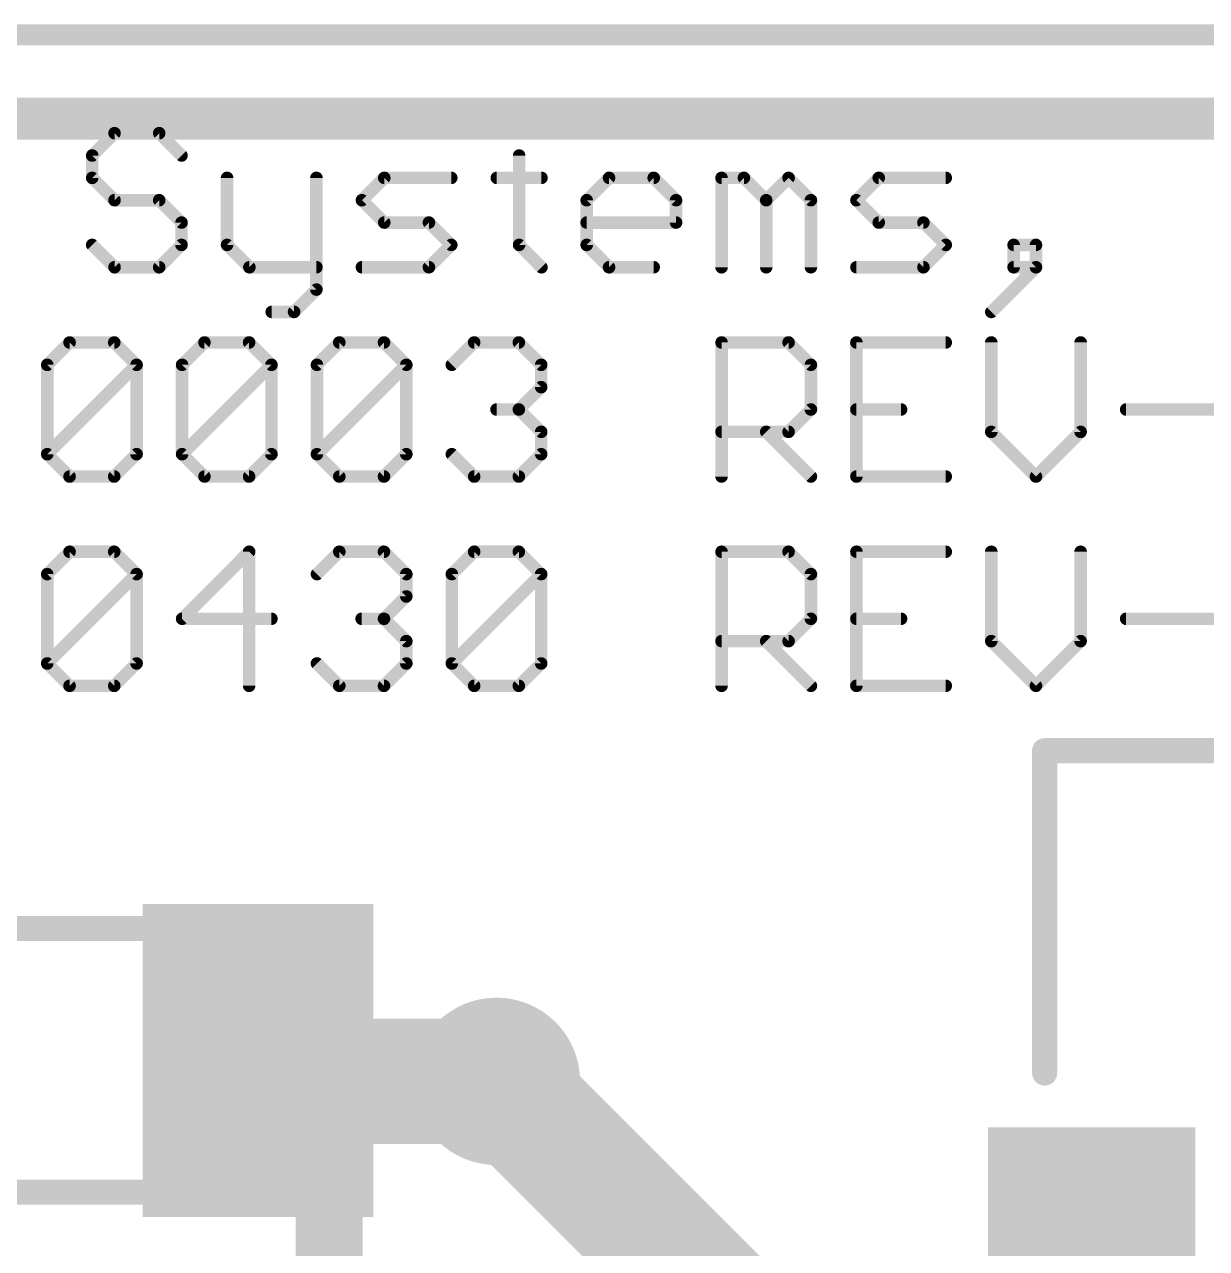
# Model space of a CAD drawing. Extents: x -19 to 124, y 0 to 88.
# Drawn here: x 22.79 to 29.96, y 75.19 to 82.61 of the extents above; entities that cross this region are included whole.
import ezdxf

# ---------------------------------------------------------------- set-up
doc = ezdxf.new("R2010")
doc.units = 0
for name, color, linetype in [('1', 12, 'CONTINUOUS'), ('18', 110, 'CONTINUOUS'), ('2', 110, 'CONTINUOUS'), ('20', 53, 'CONTINUOUS'), ('21', 253, 'CONTINUOUS'), ('25', 253, 'CONTINUOUS')]:
    doc.layers.add(name, color=color, linetype=linetype)

# ---------------------------------------------------------------- blocks, each defined once
blk = doc.blocks.new('RECT')
blk.add_solid([(-0.5, -0.5), (0.5, -0.5), (-0.5, 0.5), (0.5, 0.5)])
blk = doc.blocks.new('ROUNDV')
at = {"const_width": 0.5}
blk.add_lwpolyline([(0, -0.25, 1), (0, 0.25, 1), (0, -0.25)], format="xyb", dxfattribs=at)

msp = doc.modelspace()

# ---------------------------------------------------------------- linework, layer by layer
at = {"layer": '1'}
for points, const_width in [([(24.511, 75.895), (24.511, 76.2)], 0.762), ([(24.511, 76.2), (25.654, 76.2)], 0.762), ([(24.511, 75.895), (24.206, 76.327)], 0.254), ([(24.638, 75.692), (24.511, 75.895)], 0.4064), ([(24.638, 74.295), (24.638, 75.692)], 0.4064)]:
    msp.add_lwpolyline(points, dxfattribs=dict(at, const_width=const_width))
for points, const_width in [([(24.7015, 76.2, 1), (24.3205, 76.2)], 0.381), ([(24.511, 76.3905, 1), (24.511, 76.0095)], 0.381), ([(25.654, 76.0095, 1), (25.654, 76.3905)], 0.381), ([(24.2579, 76.3636, 1), (24.1541, 76.2904)], 0.127), ([(24.3205, 75.895, 1), (24.7015, 75.895)], 0.381), ([(24.5971, 75.9489, 1), (24.4249, 75.8411)], 0.2032), ([(24.4591, 75.8584, 1), (24.5629, 75.9316)], 0.127), ([(24.7396, 75.692, 1), (24.5364, 75.692)], 0.2032), ([(24.5519, 75.6381, 1), (24.7241, 75.7459)], 0.2032)]:
    msp.add_lwpolyline(points, format="xyb", dxfattribs=dict(at, const_width=const_width))
at = {"layer": '2'}
for points, const_width in [([(101.092, 82.042), (0.508, 82.042)], 0.254), ([(29.1084, 72.7456), (25.654, 76.2)], 0.762)]:
    msp.add_lwpolyline(points, dxfattribs=dict(at, const_width=const_width))
at = {"layer": '2', "const_width": 0.381}
msp.add_lwpolyline([(25.7887, 76.3347, 1), (25.5193, 76.0653)], format="xyb", dxfattribs=at)
at = {"layer": '20', "const_width": 0.127}
msp.add_lwpolyline([(101.6, 82.55), (0, 82.55)], dxfattribs=at)
at = {"layer": '21', "const_width": 0.1524}
for points in [[(36.8046, 78.2066), (28.9814, 78.2066)], [(28.9814, 78.2066), (28.9814, 76.2508)], [(24.206, 77.127), (21.006, 77.127)], [(21.006, 75.527), (24.206, 75.527)]]:
    msp.add_lwpolyline(points, dxfattribs=at)
at = {"layer": '21', "const_width": 0.0762}
for points in [[(28.9814, 78.2447, 1), (28.9814, 78.1685)], [(29.0195, 78.2066, 1), (28.9433, 78.2066)], [(24.206, 77.0889, 1), (24.206, 77.1651)], [(28.9433, 76.2508, 1), (29.0195, 76.2508)], [(24.206, 75.4889, 1), (24.206, 75.5651)]]:
    msp.add_lwpolyline(points, format="xyb", dxfattribs=at)
at = {"layer": '25', "const_width": 0.0762}
for points in [[(23.336, 81.9538), (23.2005, 81.8182)], [(23.6072, 81.9538), (23.336, 81.9538)], [(23.7428, 81.8182), (23.6072, 81.9538)], [(23.2005, 81.8182), (23.2005, 81.6826)], [(25.7918, 81.8182), (25.7918, 81.2759)], [(23.2005, 81.6826), (23.336, 81.547)], [(24.019, 81.6826), (24.019, 81.2759)], [(24.5614, 81.6826), (24.5614, 81.0047)], [(24.8376, 81.547), (24.9732, 81.6826)], [(24.9732, 81.6826), (25.3799, 81.6826)], [(25.6562, 81.6826), (25.9273, 81.6826)], [(26.2019, 81.547), (26.3375, 81.6826)], [(26.3375, 81.6826), (26.6087, 81.6826)], [(26.6087, 81.6826), (26.7442, 81.547)], [(27.0205, 81.1403), (27.0205, 81.6826)], [(27.0205, 81.6826), (27.1561, 81.6826)], [(27.1561, 81.6826), (27.2916, 81.547)], [(27.2916, 81.547), (27.4272, 81.6826)], [(27.4272, 81.6826), (27.5628, 81.547)], [(27.8391, 81.547), (27.9746, 81.6826)], [(27.9746, 81.6826), (28.3814, 81.6826)], [(23.336, 81.547), (23.6072, 81.547)], [(23.6072, 81.547), (23.7428, 81.4115)], [(24.9732, 81.4115), (24.8376, 81.547)], [(26.2019, 81.2759), (26.2019, 81.547)], [(26.7442, 81.547), (26.7442, 81.4115)], [(27.2916, 81.547), (27.2916, 81.1403)], [(27.5628, 81.547), (27.5628, 81.1403)], [(27.9746, 81.4115), (27.8391, 81.547)], [(23.7428, 81.4115), (23.7428, 81.2759)], [(25.2444, 81.4115), (24.9732, 81.4115)], [(25.3799, 81.2759), (25.2444, 81.4115)], [(26.7442, 81.4115), (26.2019, 81.4115)], [(28.2458, 81.4115), (27.9746, 81.4115)], [(28.3814, 81.2759), (28.2458, 81.4115)], [(23.336, 81.1403), (23.2005, 81.2759)], [(23.7428, 81.2759), (23.6072, 81.1403)], [(24.019, 81.2759), (24.1546, 81.1403)], [(25.2444, 81.1403), (25.3799, 81.2759)], [(25.7918, 81.2759), (25.9273, 81.1403)], [(26.3375, 81.1403), (26.2019, 81.2759)], [(28.2458, 81.1403), (28.3814, 81.2759)], [(28.9288, 81.2759), (28.7932, 81.2759)], [(28.7932, 81.2759), (28.7932, 81.1403)], [(28.9288, 81.1403), (28.9288, 81.2759)], [(23.6072, 81.1403), (23.336, 81.1403)], [(24.1546, 81.1403), (24.5614, 81.1403)], [(24.8376, 81.1403), (25.2444, 81.1403)], [(26.6087, 81.1403), (26.3375, 81.1403)], [(27.8391, 81.1403), (28.2458, 81.1403)], [(28.6576, 80.8691), (28.9288, 81.1403)], [(28.7932, 81.1403), (28.9288, 81.1403)], [(24.5614, 81.0047), (24.4258, 80.8691)], [(24.4258, 80.8691), (24.2902, 80.8691)], [(22.9276, 80.5482), (23.0632, 80.6838)], [(23.0632, 80.6838), (23.3343, 80.6838)], [(23.3343, 80.6838), (23.4699, 80.5482)], [(23.7462, 80.5482), (23.8818, 80.6838)], [(23.8818, 80.6838), (24.1529, 80.6838)], [(24.1529, 80.6838), (24.2885, 80.5482)], [(24.5647, 80.5482), (24.7003, 80.6838)], [(24.7003, 80.6838), (24.9715, 80.6838)], [(24.9715, 80.6838), (25.1071, 80.5482)], [(25.3833, 80.5482), (25.5189, 80.6838)], [(25.5189, 80.6838), (25.7901, 80.6838)], [(25.7901, 80.6838), (25.9257, 80.5482)], [(27.0205, 79.8703), (27.0205, 80.6838)], [(27.0205, 80.6838), (27.4272, 80.6838)], [(27.4272, 80.6838), (27.5628, 80.5482)], [(28.3814, 80.6838), (27.8391, 80.6838)], [(27.8391, 80.6838), (27.8391, 79.8703)], [(28.6576, 80.6838), (28.6576, 80.1415)], [(29.2, 80.1415), (29.2, 80.6838)], [(22.9276, 80.0059), (22.9276, 80.5482)], [(22.9276, 80.0059), (23.4699, 80.5482)], [(23.4699, 80.5482), (23.4699, 80.0059)], [(23.7462, 80.0059), (23.7462, 80.5482)], [(23.7462, 80.0059), (24.2885, 80.5482)], [(24.2885, 80.5482), (24.2885, 80.0059)], [(24.5647, 80.0059), (24.5647, 80.5482)], [(24.5647, 80.0059), (25.1071, 80.5482)], [(25.1071, 80.5482), (25.1071, 80.0059)], [(25.9257, 80.5482), (25.9257, 80.4126)], [(27.5628, 80.5482), (27.5628, 80.277)], [(25.9257, 80.4126), (25.7901, 80.277)], [(25.7901, 80.277), (25.6545, 80.277)], [(25.7901, 80.277), (25.9257, 80.1415)], [(27.5628, 80.277), (27.4272, 80.1415)], [(27.8391, 80.277), (28.1102, 80.277)], [(29.4762, 80.277), (30.0185, 80.277)], [(25.9257, 80.1415), (25.9257, 80.0059)], [(27.4272, 80.1415), (27.0205, 80.1415)], [(27.2916, 80.1415), (27.5628, 79.8703)], [(28.6576, 80.1415), (28.9288, 79.8703)], [(28.9288, 79.8703), (29.2, 80.1415)], [(23.0632, 79.8703), (22.9276, 80.0059)], [(23.4699, 80.0059), (23.3343, 79.8703)], [(23.8818, 79.8703), (23.7462, 80.0059)], [(24.2885, 80.0059), (24.1529, 79.8703)], [(24.7003, 79.8703), (24.5647, 80.0059)], [(25.1071, 80.0059), (24.9715, 79.8703)], [(25.5189, 79.8703), (25.3833, 80.0059)], [(25.9257, 80.0059), (25.7901, 79.8703)], [(23.3343, 79.8703), (23.0632, 79.8703)], [(24.1529, 79.8703), (23.8818, 79.8703)], [(24.9715, 79.8703), (24.7003, 79.8703)], [(25.7901, 79.8703), (25.5189, 79.8703)], [(27.8391, 79.8703), (28.3814, 79.8703)], [(22.9276, 79.2782), (23.0632, 79.4138)], [(23.0632, 79.4138), (23.3343, 79.4138)], [(23.3343, 79.4138), (23.4699, 79.2782)], [(24.1529, 79.4138), (23.7462, 79.007)], [(24.1529, 78.6003), (24.1529, 79.4138)], [(24.5647, 79.2782), (24.7003, 79.4138)], [(24.7003, 79.4138), (24.9715, 79.4138)], [(24.9715, 79.4138), (25.1071, 79.2782)], [(25.3833, 79.2782), (25.5189, 79.4138)], [(25.5189, 79.4138), (25.7901, 79.4138)], [(25.7901, 79.4138), (25.9257, 79.2782)], [(27.0205, 78.6003), (27.0205, 79.4138)], [(27.0205, 79.4138), (27.4272, 79.4138)], [(27.4272, 79.4138), (27.5628, 79.2782)], [(28.3814, 79.4138), (27.8391, 79.4138)], [(27.8391, 79.4138), (27.8391, 78.6003)], [(28.6576, 79.4138), (28.6576, 78.8715)], [(29.2, 78.8715), (29.2, 79.4138)], [(22.9276, 78.7359), (22.9276, 79.2782)], [(22.9276, 78.7359), (23.4699, 79.2782)], [(23.4699, 79.2782), (23.4699, 78.7359)], [(25.1071, 79.2782), (25.1071, 79.1426)], [(25.3833, 78.7359), (25.3833, 79.2782)], [(25.3833, 78.7359), (25.9257, 79.2782)], [(25.9257, 79.2782), (25.9257, 78.7359)], [(27.5628, 79.2782), (27.5628, 79.007)], [(25.1071, 79.1426), (24.9715, 79.007)], [(23.7462, 79.007), (24.2885, 79.007)], [(24.9715, 79.007), (24.8359, 79.007)], [(24.9715, 79.007), (25.1071, 78.8715)], [(27.5628, 79.007), (27.4272, 78.8715)], [(27.8391, 79.007), (28.1102, 79.007)], [(29.4762, 79.007), (30.0185, 79.007)], [(25.1071, 78.8715), (25.1071, 78.7359)], [(27.4272, 78.8715), (27.0205, 78.8715)], [(27.2916, 78.8715), (27.5628, 78.6003)], [(28.6576, 78.8715), (28.9288, 78.6003)], [(28.9288, 78.6003), (29.2, 78.8715)], [(23.0632, 78.6003), (22.9276, 78.7359)], [(23.4699, 78.7359), (23.3343, 78.6003)], [(24.7003, 78.6003), (24.5647, 78.7359)], [(25.1071, 78.7359), (24.9715, 78.6003)], [(25.5189, 78.6003), (25.3833, 78.7359)], [(25.9257, 78.7359), (25.7901, 78.6003)], [(23.3343, 78.6003), (23.0632, 78.6003)], [(24.9715, 78.6003), (24.7003, 78.6003)], [(25.7901, 78.6003), (25.5189, 78.6003)], [(27.8391, 78.6003), (28.3814, 78.6003)]]:
    msp.add_lwpolyline(points, dxfattribs=at)
at = {"layer": '25', "const_width": 0.0381}
for points in [[(23.336, 81.9728, 1), (23.336, 81.9347)], [(23.3495, 81.9403, 1), (23.3226, 81.9673)], [(23.6207, 81.9673, 1), (23.5937, 81.9403)], [(23.6072, 81.9347, 1), (23.6072, 81.9728)], [(23.2195, 81.8182, 1), (23.1814, 81.8182)], [(25.8108, 81.8182, 1), (25.7727, 81.8182)], [(23.187, 81.8317, 1), (23.2139, 81.8047)], [(23.7293, 81.8047, 1), (23.7562, 81.8317)], [(23.2139, 81.6961, 1), (23.187, 81.6692)], [(24.0381, 81.6826, 1), (24, 81.6826)], [(24.5804, 81.6826, 1), (24.5423, 81.6826)], [(24.9732, 81.7017, 1), (24.9732, 81.6636)], [(24.9867, 81.6692, 1), (24.9597, 81.6961)], [(25.3799, 81.6636, 1), (25.3799, 81.7017)], [(25.6562, 81.7017, 1), (25.6562, 81.6636)], [(25.9273, 81.6636, 1), (25.9273, 81.7017)], [(26.3375, 81.7017, 1), (26.3375, 81.6636)], [(26.351, 81.6692, 1), (26.324, 81.6961)], [(26.6221, 81.6961, 1), (26.5952, 81.6692)], [(26.6087, 81.6636, 1), (26.6087, 81.7017)], [(27.0395, 81.6826, 1), (27.0014, 81.6826)], [(27.0205, 81.7017, 1), (27.0205, 81.6636)], [(27.1695, 81.6961, 1), (27.1426, 81.6692)], [(27.1561, 81.6636, 1), (27.1561, 81.7017)], [(27.4407, 81.6961, 1), (27.4138, 81.6692)], [(27.4407, 81.6692, 1), (27.4138, 81.6961)], [(27.9746, 81.7017, 1), (27.9746, 81.6636)], [(27.9881, 81.6692, 1), (27.9612, 81.6961)], [(28.3814, 81.6636, 1), (28.3814, 81.7017)], [(23.1814, 81.6826, 1), (23.2195, 81.6826)], [(23.336, 81.5661, 1), (23.336, 81.528)], [(23.3226, 81.5336, 1), (23.3495, 81.5605)], [(23.6207, 81.5605, 1), (23.5937, 81.5336)], [(23.6072, 81.528, 1), (23.6072, 81.5661)], [(24.8511, 81.5605, 1), (24.8241, 81.5336)], [(24.8241, 81.5605, 1), (24.8511, 81.5336)], [(26.1884, 81.5605, 1), (26.2154, 81.5336)], [(26.221, 81.547, 1), (26.1829, 81.547)], [(26.7633, 81.547, 1), (26.7252, 81.547)], [(26.7308, 81.5336, 1), (26.7577, 81.5605)], [(27.3107, 81.547, 1), (27.2726, 81.547)], [(27.2782, 81.5605, 1), (27.3051, 81.5336)], [(27.2782, 81.5336, 1), (27.3051, 81.5605)], [(27.5819, 81.547, 1), (27.5438, 81.547)], [(27.5493, 81.5336, 1), (27.5763, 81.5605)], [(27.8525, 81.5605, 1), (27.8256, 81.5336)], [(27.8256, 81.5605, 1), (27.8525, 81.5336)], [(23.7618, 81.4115, 1), (23.7237, 81.4115)], [(23.7293, 81.398, 1), (23.7562, 81.4249)], [(24.9732, 81.4305, 1), (24.9732, 81.3924)], [(24.9597, 81.398, 1), (24.9867, 81.4249)], [(25.2578, 81.4249, 1), (25.2309, 81.398)], [(25.2444, 81.3924, 1), (25.2444, 81.4305)], [(26.2019, 81.4305, 1), (26.2019, 81.3924)], [(26.7252, 81.4115, 1), (26.7633, 81.4115)], [(26.7442, 81.3924, 1), (26.7442, 81.4305)], [(27.9746, 81.4305, 1), (27.9746, 81.3924)], [(27.9612, 81.398, 1), (27.9881, 81.4249)], [(28.2593, 81.4249, 1), (28.2323, 81.398)], [(28.2458, 81.3924, 1), (28.2458, 81.4305)], [(23.2139, 81.2894, 1), (23.187, 81.2624)], [(23.7237, 81.2759, 1), (23.7618, 81.2759)], [(23.7562, 81.2624, 1), (23.7293, 81.2894)], [(24.0325, 81.2894, 1), (24.0056, 81.2624)], [(24, 81.2759, 1), (24.0381, 81.2759)], [(25.3934, 81.2624, 1), (25.3665, 81.2894)], [(25.3665, 81.2624, 1), (25.3934, 81.2894)], [(25.8052, 81.2894, 1), (25.7783, 81.2624)], [(25.7727, 81.2759, 1), (25.8108, 81.2759)], [(26.2154, 81.2894, 1), (26.1884, 81.2624)], [(26.1829, 81.2759, 1), (26.221, 81.2759)], [(28.3949, 81.2624, 1), (28.3679, 81.2894)], [(28.3679, 81.2624, 1), (28.3949, 81.2894)], [(28.7932, 81.2949, 1), (28.7932, 81.2568)], [(28.8123, 81.2759, 1), (28.7742, 81.2759)], [(28.9479, 81.2759, 1), (28.9098, 81.2759)], [(28.9288, 81.2568, 1), (28.9288, 81.2949)], [(23.336, 81.1594, 1), (23.336, 81.1213)], [(23.3226, 81.1268, 1), (23.3495, 81.1538)], [(23.5937, 81.1538, 1), (23.6207, 81.1268)], [(23.6072, 81.1213, 1), (23.6072, 81.1594)], [(24.1546, 81.1594, 1), (24.1546, 81.1213)], [(24.1411, 81.1268, 1), (24.1681, 81.1538)], [(24.5614, 81.1213, 1), (24.5614, 81.1594)], [(24.8376, 81.1594, 1), (24.8376, 81.1213)], [(25.2309, 81.1538, 1), (25.2578, 81.1268)], [(25.2444, 81.1213, 1), (25.2444, 81.1594)], [(25.9139, 81.1268, 1), (25.9408, 81.1538)], [(26.3375, 81.1594, 1), (26.3375, 81.1213)], [(26.324, 81.1268, 1), (26.351, 81.1538)], [(26.6087, 81.1213, 1), (26.6087, 81.1594)], [(27.0014, 81.1403, 1), (27.0395, 81.1403)], [(27.2726, 81.1403, 1), (27.3107, 81.1403)], [(27.5438, 81.1403, 1), (27.5819, 81.1403)], [(27.8391, 81.1594, 1), (27.8391, 81.1213)], [(28.2323, 81.1538, 1), (28.2593, 81.1268)], [(28.2458, 81.1213, 1), (28.2458, 81.1594)], [(28.7932, 81.1594, 1), (28.7932, 81.1213)], [(28.7742, 81.1403, 1), (28.8123, 81.1403)], [(28.9098, 81.1403, 1), (28.9479, 81.1403)], [(28.9423, 81.1268, 1), (28.9153, 81.1538)], [(28.9288, 81.1213, 1), (28.9288, 81.1594)], [(24.5748, 80.9912, 1), (24.5479, 81.0182)], [(24.5423, 81.0047, 1), (24.5804, 81.0047)], [(24.2902, 80.8882, 1), (24.2902, 80.8501)], [(24.4123, 80.8826, 1), (24.4392, 80.8557)], [(24.4258, 80.8501, 1), (24.4258, 80.8882)], [(28.6442, 80.8826, 1), (28.6711, 80.8557)], [(23.0632, 80.7028, 1), (23.0632, 80.6647)], [(23.0766, 80.6703, 1), (23.0497, 80.6973)], [(23.3478, 80.6973, 1), (23.3209, 80.6703)], [(23.3343, 80.6647, 1), (23.3343, 80.7028)], [(23.8818, 80.7028, 1), (23.8818, 80.6647)], [(23.8952, 80.6703, 1), (23.8683, 80.6973)], [(24.1664, 80.6973, 1), (24.1394, 80.6703)], [(24.1529, 80.6647, 1), (24.1529, 80.7028)], [(24.7003, 80.7028, 1), (24.7003, 80.6647)], [(24.7138, 80.6703, 1), (24.6869, 80.6973)], [(24.985, 80.6973, 1), (24.958, 80.6703)], [(24.9715, 80.6647, 1), (24.9715, 80.7028)], [(25.5189, 80.7028, 1), (25.5189, 80.6647)], [(25.5324, 80.6703, 1), (25.5054, 80.6973)], [(25.8035, 80.6973, 1), (25.7766, 80.6703)], [(25.7901, 80.6647, 1), (25.7901, 80.7028)], [(27.0395, 80.6838, 1), (27.0014, 80.6838)], [(27.0205, 80.7028, 1), (27.0205, 80.6647)], [(27.4407, 80.6973, 1), (27.4138, 80.6703)], [(27.4272, 80.6647, 1), (27.4272, 80.7028)], [(27.8581, 80.6838, 1), (27.82, 80.6838)], [(27.8391, 80.7028, 1), (27.8391, 80.6647)], [(28.3814, 80.6647, 1), (28.3814, 80.7028)], [(28.6767, 80.6838, 1), (28.6386, 80.6838)], [(29.219, 80.6838, 1), (29.1809, 80.6838)], [(22.9466, 80.5482, 1), (22.9085, 80.5482)], [(22.9141, 80.5617, 1), (22.9411, 80.5347)], [(23.489, 80.5482, 1), (23.4509, 80.5482)], [(23.4834, 80.5347, 1), (23.4564, 80.5617)], [(23.4564, 80.5347, 1), (23.4834, 80.5617)], [(23.7327, 80.5617, 1), (23.7596, 80.5347)], [(23.7652, 80.5482, 1), (23.7271, 80.5482)], [(24.3075, 80.5482, 1), (24.2694, 80.5482)], [(24.302, 80.5347, 1), (24.275, 80.5617)], [(24.275, 80.5347, 1), (24.302, 80.5617)], [(24.5513, 80.5617, 1), (24.5782, 80.5347)], [(24.5838, 80.5482, 1), (24.5457, 80.5482)], [(25.1261, 80.5482, 1), (25.088, 80.5482)], [(25.1205, 80.5347, 1), (25.0936, 80.5617)], [(25.0936, 80.5347, 1), (25.1205, 80.5617)], [(25.3699, 80.5617, 1), (25.3968, 80.5347)], [(25.9447, 80.5482, 1), (25.9066, 80.5482)], [(25.9122, 80.5347, 1), (25.9391, 80.5617)], [(27.5819, 80.5482, 1), (27.5438, 80.5482)], [(27.5493, 80.5347, 1), (27.5763, 80.5617)], [(25.9391, 80.3992, 1), (25.9122, 80.4261)], [(25.9066, 80.4126, 1), (25.9447, 80.4126)], [(25.6545, 80.2961, 1), (25.6545, 80.258)], [(25.8035, 80.2905, 1), (25.7766, 80.2636)], [(25.7766, 80.2905, 1), (25.8035, 80.2636)], [(25.7901, 80.258, 1), (25.7901, 80.2961)], [(27.5438, 80.277, 1), (27.5819, 80.277)], [(27.5763, 80.2636, 1), (27.5493, 80.2905)], [(27.8391, 80.2961, 1), (27.8391, 80.258)], [(28.1102, 80.258, 1), (28.1102, 80.2961)], [(29.4762, 80.2961, 1), (29.4762, 80.258)], [(25.9447, 80.1415, 1), (25.9066, 80.1415)], [(25.9122, 80.128, 1), (25.9391, 80.1549)], [(27.0205, 80.1605, 1), (27.0205, 80.1224)], [(27.3051, 80.1549, 1), (27.2782, 80.128)], [(27.4138, 80.1549, 1), (27.4407, 80.128)], [(27.4272, 80.1224, 1), (27.4272, 80.1605)], [(28.6711, 80.1549, 1), (28.6442, 80.128)], [(28.6386, 80.1415, 1), (28.6767, 80.1415)], [(29.1809, 80.1415, 1), (29.219, 80.1415)], [(29.2134, 80.128, 1), (29.1865, 80.1549)], [(22.9411, 80.0194, 1), (22.9141, 79.9924)], [(22.9141, 80.0194, 1), (22.9411, 79.9924)], [(22.9085, 80.0059, 1), (22.9466, 80.0059)], [(23.4509, 80.0059, 1), (23.489, 80.0059)], [(23.4834, 79.9924, 1), (23.4564, 80.0194)], [(23.7596, 80.0194, 1), (23.7327, 79.9924)], [(23.7327, 80.0194, 1), (23.7596, 79.9924)], [(23.7271, 80.0059, 1), (23.7652, 80.0059)], [(24.2694, 80.0059, 1), (24.3075, 80.0059)], [(24.302, 79.9924, 1), (24.275, 80.0194)], [(24.5782, 80.0194, 1), (24.5513, 79.9924)], [(24.5513, 80.0194, 1), (24.5782, 79.9924)], [(24.5457, 80.0059, 1), (24.5838, 80.0059)], [(25.088, 80.0059, 1), (25.1261, 80.0059)], [(25.1205, 79.9924, 1), (25.0936, 80.0194)], [(25.3968, 80.0194, 1), (25.3699, 79.9924)], [(25.9066, 80.0059, 1), (25.9447, 80.0059)], [(25.9391, 79.9924, 1), (25.9122, 80.0194)], [(23.0632, 79.8893, 1), (23.0632, 79.8513)], [(23.0497, 79.8568, 1), (23.0766, 79.8838)], [(23.3209, 79.8838, 1), (23.3478, 79.8568)], [(23.3343, 79.8513, 1), (23.3343, 79.8893)], [(23.8818, 79.8893, 1), (23.8818, 79.8513)], [(23.8683, 79.8568, 1), (23.8952, 79.8838)], [(24.1394, 79.8838, 1), (24.1664, 79.8568)], [(24.1529, 79.8513, 1), (24.1529, 79.8893)], [(24.7003, 79.8893, 1), (24.7003, 79.8513)], [(24.6869, 79.8568, 1), (24.7138, 79.8838)], [(24.958, 79.8838, 1), (24.985, 79.8568)], [(24.9715, 79.8513, 1), (24.9715, 79.8893)], [(25.5189, 79.8893, 1), (25.5189, 79.8513)], [(25.5054, 79.8568, 1), (25.5324, 79.8838)], [(25.7766, 79.8838, 1), (25.8035, 79.8568)], [(25.7901, 79.8513, 1), (25.7901, 79.8893)], [(27.0014, 79.8703, 1), (27.0395, 79.8703)], [(27.5493, 79.8568, 1), (27.5763, 79.8838)], [(27.8391, 79.8893, 1), (27.8391, 79.8513)], [(27.82, 79.8703, 1), (27.8581, 79.8703)], [(28.3814, 79.8513, 1), (28.3814, 79.8893)], [(28.9153, 79.8838, 1), (28.9423, 79.8568)], [(28.9153, 79.8568, 1), (28.9423, 79.8838)], [(23.0632, 79.4328, 1), (23.0632, 79.3947)], [(23.0766, 79.4003, 1), (23.0497, 79.4273)], [(23.3478, 79.4273, 1), (23.3209, 79.4003)], [(23.3343, 79.3947, 1), (23.3343, 79.4328)], [(24.172, 79.4138, 1), (24.1339, 79.4138)], [(24.1664, 79.4003, 1), (24.1394, 79.4273)], [(24.7003, 79.4328, 1), (24.7003, 79.3947)], [(24.7138, 79.4003, 1), (24.6869, 79.4273)], [(24.985, 79.4273, 1), (24.958, 79.4003)], [(24.9715, 79.3947, 1), (24.9715, 79.4328)], [(25.5189, 79.4328, 1), (25.5189, 79.3947)], [(25.5324, 79.4003, 1), (25.5054, 79.4273)], [(25.8035, 79.4273, 1), (25.7766, 79.4003)], [(25.7901, 79.3947, 1), (25.7901, 79.4328)], [(27.0395, 79.4138, 1), (27.0014, 79.4138)], [(27.0205, 79.4328, 1), (27.0205, 79.3947)], [(27.4407, 79.4273, 1), (27.4138, 79.4003)], [(27.4272, 79.3947, 1), (27.4272, 79.4328)], [(27.8581, 79.4138, 1), (27.82, 79.4138)], [(27.8391, 79.4328, 1), (27.8391, 79.3947)], [(28.3814, 79.3947, 1), (28.3814, 79.4328)], [(28.6767, 79.4138, 1), (28.6386, 79.4138)], [(29.219, 79.4138, 1), (29.1809, 79.4138)], [(22.9466, 79.2782, 1), (22.9085, 79.2782)], [(22.9141, 79.2917, 1), (22.9411, 79.2647)], [(23.489, 79.2782, 1), (23.4509, 79.2782)], [(23.4564, 79.2647, 1), (23.4834, 79.2917)], [(23.4834, 79.2647, 1), (23.4564, 79.2917)], [(24.5513, 79.2917, 1), (24.5782, 79.2647)], [(25.1261, 79.2782, 1), (25.088, 79.2782)], [(25.0936, 79.2647, 1), (25.1205, 79.2917)], [(25.3699, 79.2917, 1), (25.3968, 79.2647)], [(25.4024, 79.2782, 1), (25.3643, 79.2782)], [(25.9447, 79.2782, 1), (25.9066, 79.2782)], [(25.9122, 79.2647, 1), (25.9391, 79.2917)], [(25.9391, 79.2647, 1), (25.9122, 79.2917)], [(27.5819, 79.2782, 1), (27.5438, 79.2782)], [(27.5493, 79.2647, 1), (27.5763, 79.2917)], [(25.088, 79.1426, 1), (25.1261, 79.1426)], [(25.1205, 79.1292, 1), (25.0936, 79.1561)], [(23.7462, 79.0261, 1), (23.7462, 78.988)], [(23.7327, 79.0205, 1), (23.7596, 78.9936)], [(24.2885, 78.988, 1), (24.2885, 79.0261)], [(24.8359, 79.0261, 1), (24.8359, 78.988)], [(24.985, 79.0205, 1), (24.958, 78.9936)], [(24.958, 79.0205, 1), (24.985, 78.9936)], [(24.9715, 78.988, 1), (24.9715, 79.0261)], [(27.5763, 78.9936, 1), (27.5493, 79.0205)], [(27.8391, 79.0261, 1), (27.8391, 78.988)], [(28.1102, 78.988, 1), (28.1102, 79.0261)], [(29.4762, 79.0261, 1), (29.4762, 78.988)], [(27.5438, 79.007, 1), (27.5819, 79.007)], [(25.1261, 78.8715, 1), (25.088, 78.8715)], [(25.0936, 78.858, 1), (25.1205, 78.8849)], [(27.0205, 78.8905, 1), (27.0205, 78.8524)], [(27.3051, 78.8849, 1), (27.2782, 78.858)], [(27.4138, 78.8849, 1), (27.4407, 78.858)], [(27.4272, 78.8524, 1), (27.4272, 78.8905)], [(28.6711, 78.8849, 1), (28.6442, 78.858)], [(28.6386, 78.8715, 1), (28.6767, 78.8715)], [(29.1809, 78.8715, 1), (29.219, 78.8715)], [(29.2134, 78.858, 1), (29.1865, 78.8849)], [(22.9411, 78.7494, 1), (22.9141, 78.7224)], [(22.9141, 78.7494, 1), (22.9411, 78.7224)], [(22.9085, 78.7359, 1), (22.9466, 78.7359)], [(23.4509, 78.7359, 1), (23.489, 78.7359)], [(23.4834, 78.7224, 1), (23.4564, 78.7494)], [(24.5782, 78.7494, 1), (24.5513, 78.7224)], [(25.088, 78.7359, 1), (25.1261, 78.7359)], [(25.1205, 78.7224, 1), (25.0936, 78.7494)], [(25.3968, 78.7494, 1), (25.3699, 78.7224)], [(25.3699, 78.7494, 1), (25.3968, 78.7224)], [(25.3643, 78.7359, 1), (25.4024, 78.7359)], [(25.9066, 78.7359, 1), (25.9447, 78.7359)], [(25.9391, 78.7224, 1), (25.9122, 78.7494)], [(23.0632, 78.6193, 1), (23.0632, 78.5813)], [(23.0497, 78.5868, 1), (23.0766, 78.6138)], [(23.3209, 78.6138, 1), (23.3478, 78.5868)], [(23.3343, 78.5813, 1), (23.3343, 78.6193)], [(24.1339, 78.6003, 1), (24.172, 78.6003)], [(24.7003, 78.6193, 1), (24.7003, 78.5813)], [(24.6869, 78.5868, 1), (24.7138, 78.6138)], [(24.958, 78.6138, 1), (24.985, 78.5868)], [(24.9715, 78.5813, 1), (24.9715, 78.6193)], [(25.5189, 78.6193, 1), (25.5189, 78.5813)], [(25.5054, 78.5868, 1), (25.5324, 78.6138)], [(25.7766, 78.6138, 1), (25.8035, 78.5868)], [(25.7901, 78.5813, 1), (25.7901, 78.6193)], [(27.0014, 78.6003, 1), (27.0395, 78.6003)], [(27.5493, 78.5868, 1), (27.5763, 78.6138)], [(27.82, 78.6003, 1), (27.8581, 78.6003)], [(27.8391, 78.6193, 1), (27.8391, 78.5813)], [(28.3814, 78.5813, 1), (28.3814, 78.6193)], [(28.9153, 78.6138, 1), (28.9423, 78.5868)], [(28.9153, 78.5868, 1), (28.9423, 78.6138)]]:
    msp.add_lwpolyline(points, format="xyb", dxfattribs=at)

# ---------------------------------------------------------------- block references
at = {"layer": '1', "rotation": 180}
for p, xscale, yscale in [((24.206, 76.327), 1.4, 1.9), ((29.2672, 74.295), 1.2573, 3.2512)]:
    msp.add_blockref('RECT', p, dxfattribs=dict(at, xscale=xscale, yscale=yscale))
at = {"layer": '18', "xscale": 1.016, "yscale": 1.016}
msp.add_blockref('ROUNDV', (25.654, 76.2), dxfattribs=at)
msp.add_blockref('ROUNDV', (25.654, 76.2), dxfattribs=at)

doc.saveas('drawing.dxf')
